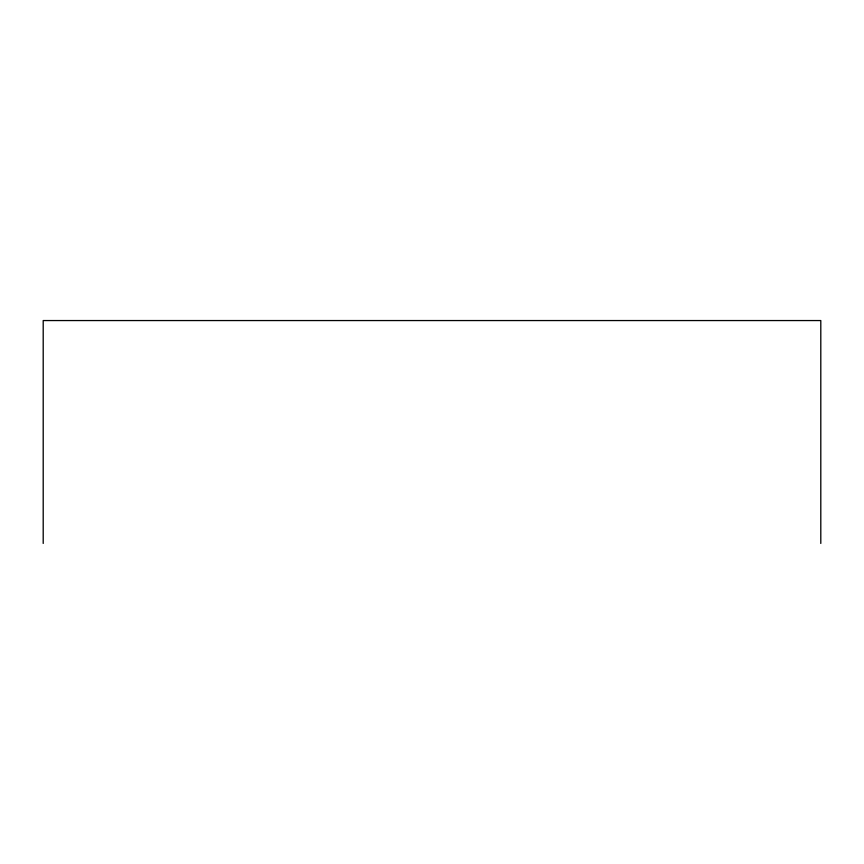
<?xml version="1.0" encoding="UTF-8"?>
<svg xmlns="http://www.w3.org/2000/svg" width="864" height="864" viewBox="0 0 864 864"><rect width="100%" height="100%" fill="white"/><g stroke="black" fill="none" stroke-linecap="round" stroke-linejoin="round"><path stroke-width="1.3" d="M820.8 543.445L820.8 320.555L43.2 320.555L43.2 543.445"/></g></svg>
